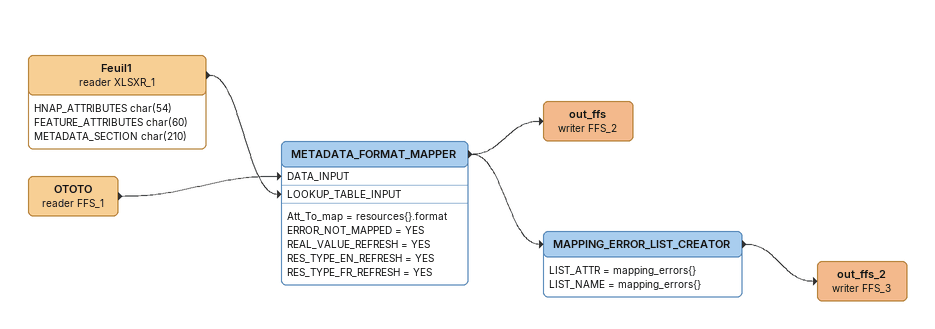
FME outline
Feuil1 (reader XLSXR_1)
    attributes: HNAP_ATTRIBUTES char(54), FEATURE_ATTRIBUTES char(60), METADATA_SECTION char(210)
    -> METADATA_FORMAT_MAPPER [LOOKUP_TABLE_INPUT]
OTOTO (reader FFS_1)
    -> METADATA_FORMAT_MAPPER [DATA_INPUT]
METADATA_FORMAT_MAPPER
    Att_To_map = resources{}.format
    ERROR_NOT_MAPPED = YES
    REAL_VALUE_REFRESH = YES
    RES_TYPE_EN_REFRESH = YES
    RES_TYPE_FR_REFRESH = YES
    -> out_ffs (writer FFS_2)
    -> MAPPING_ERROR_LIST_CREATOR
out_ffs (writer FFS_2)
MAPPING_ERROR_LIST_CREATOR
    LIST_ATTR = mapping_errors{}
    LIST_NAME = mapping_errors{}
    -> out_ffs_2 (writer FFS_3)
out_ffs_2 (writer FFS_3)
